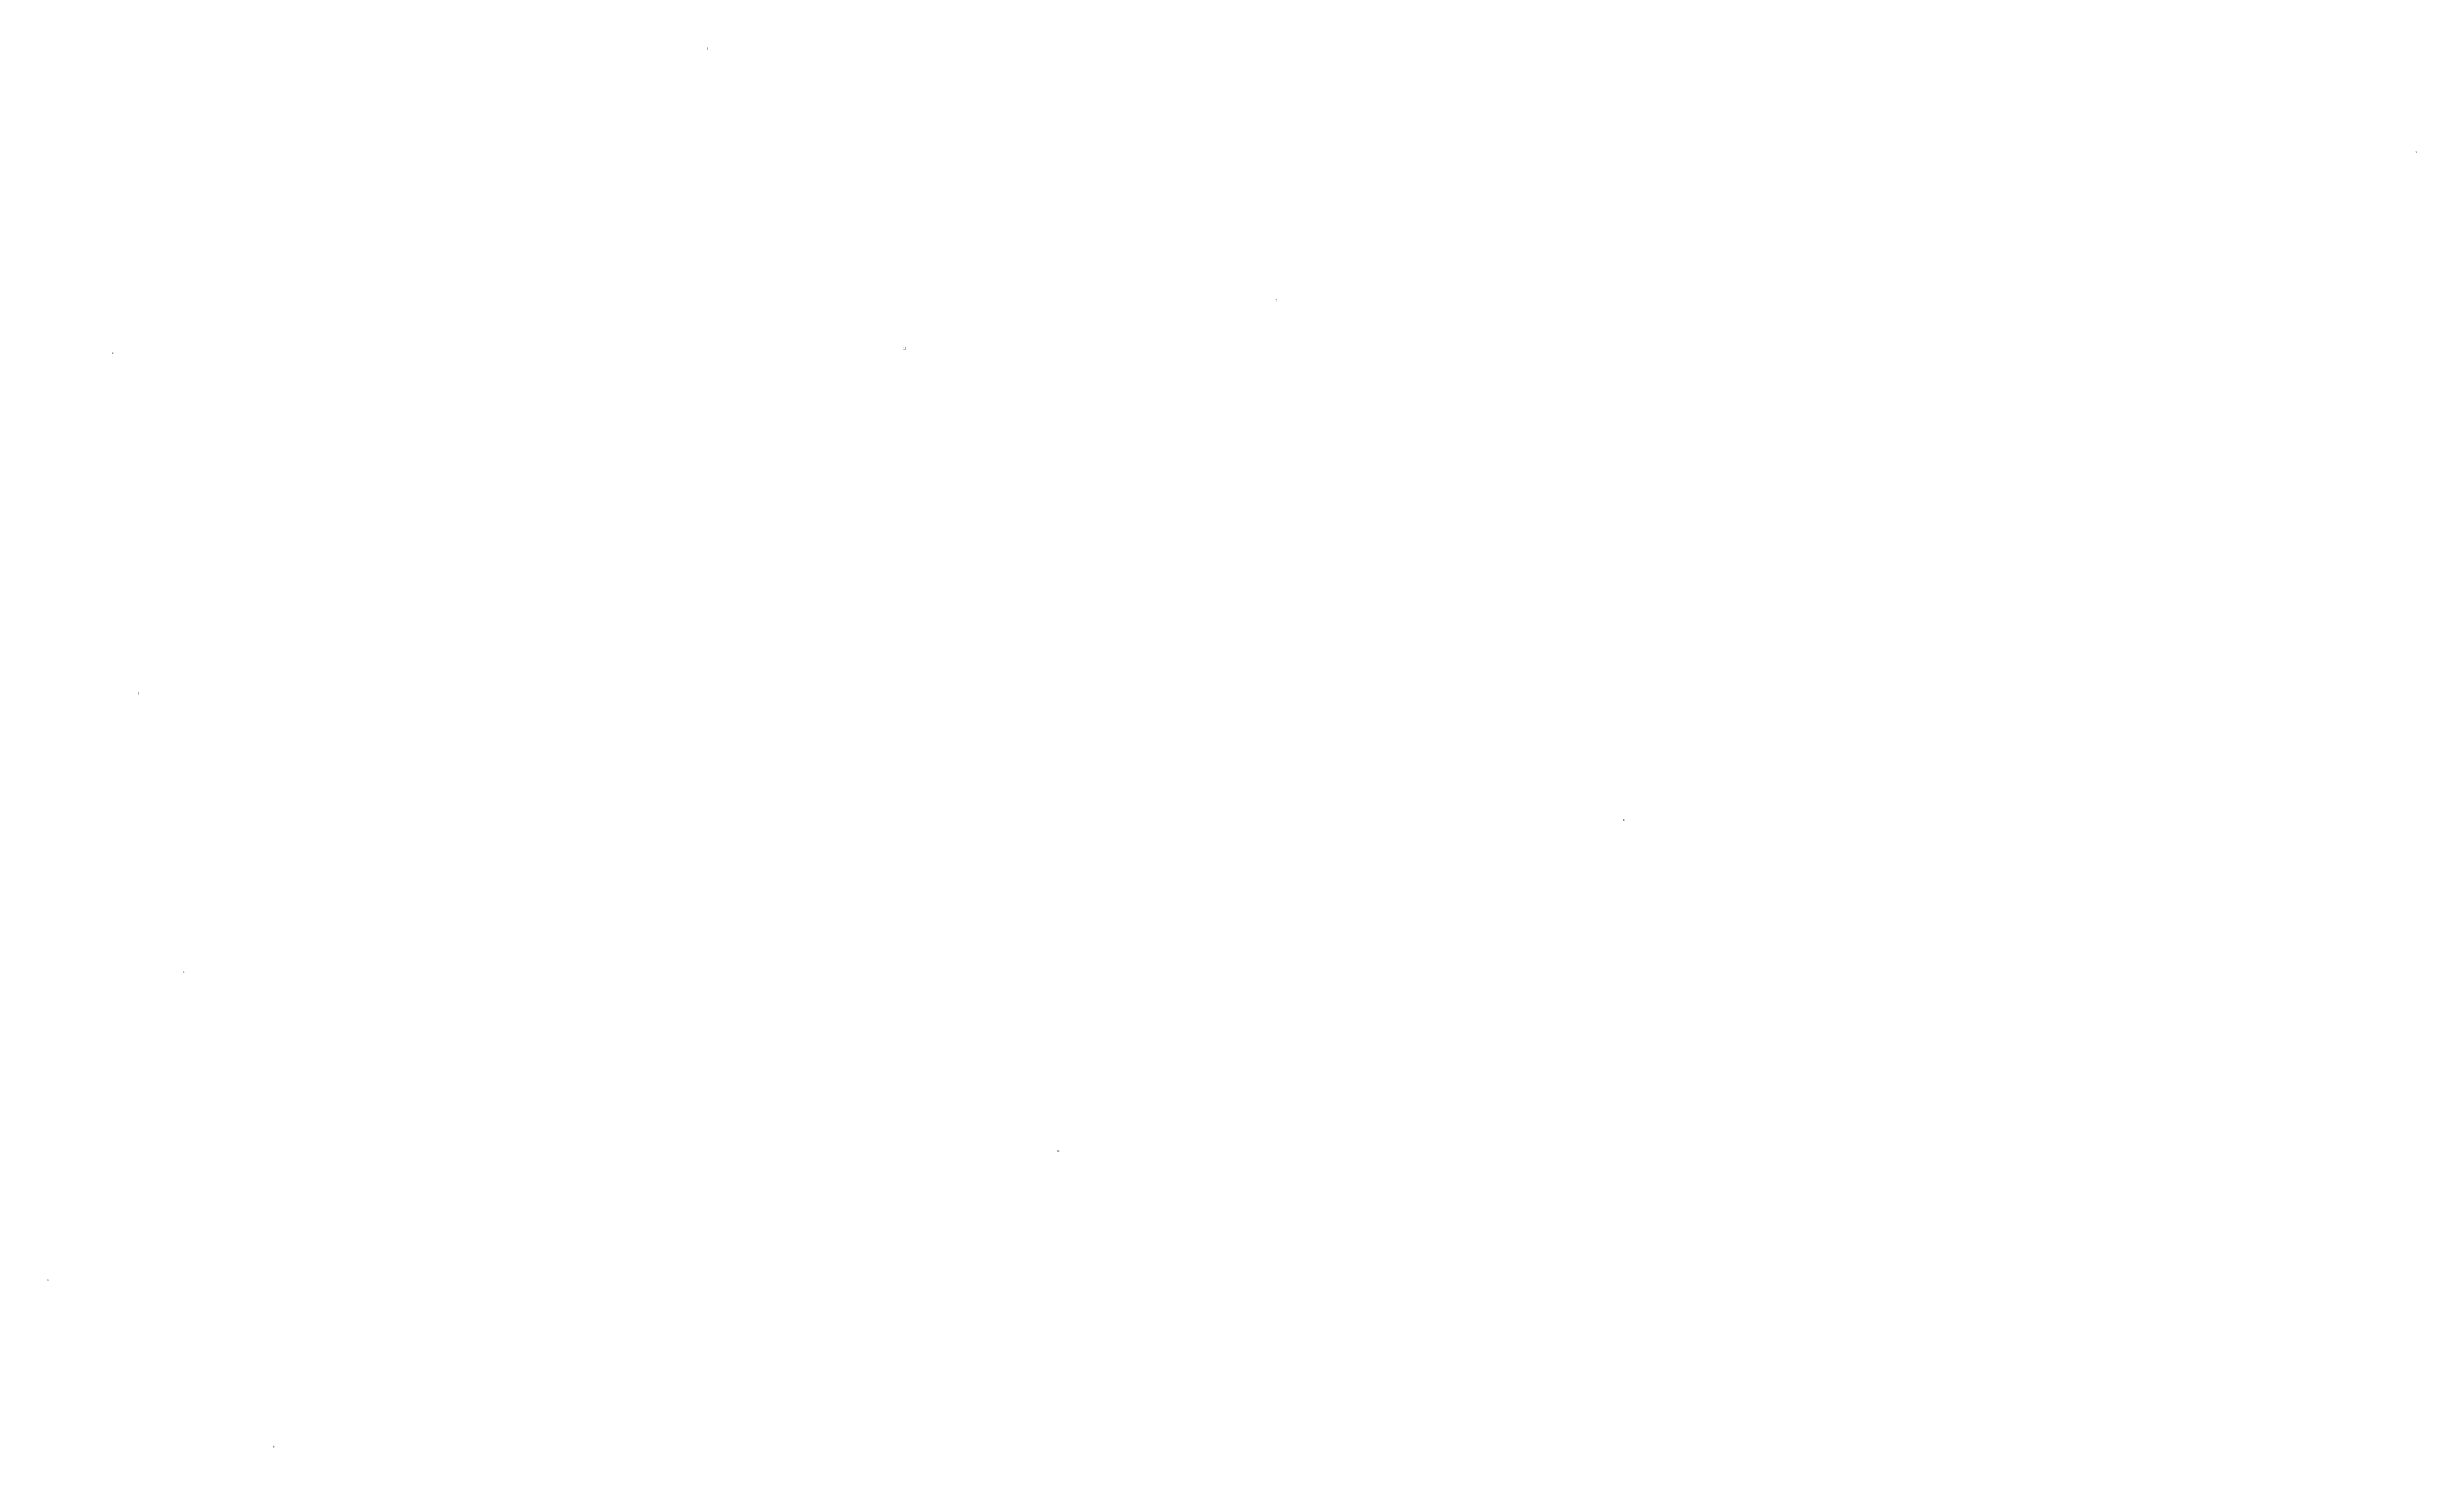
# Model space of a CAD drawing. Extents: x 547551 to 549924, y 1844654 to 1848749.
# Drawn here: x 547587 to 549924, y 1847368 to 1848749 of the extents above.
import ezdxf

# ---------------------------------------------------------------- set-up
doc = ezdxf.new("R2010")
doc.units = 0
doc.layers.add('Level 12', color=7, linetype='Continuous')

msp = doc.modelspace()

# ---------------------------------------------------------------- texts
at = {"layer": 'Level 12'}
for s, p in [('1', (548237.6, 1848746.9)), ('1', (548237.6, 1848746.9)), ('9', (549922.7, 1848644.4)), ('9', (549922.7, 1848644.4)), ('7', (548798.7, 1848498.1)), ('7', (548798.7, 1848498.1)), ('2', (547651, 1848446.5)), ('2', (547651, 1848446.5)), ('11', (548431.4, 1848451.1)), ('11', (548431.4, 1848451.1)), ('3', (547676.5, 1848110.6)), ('3', (547676.5, 1848110.6)), ('8', (549141.2, 1847986)), ('8', (549141.2, 1847986)), ('4', (547721.1, 1847836.3)), ('4', (547721.1, 1847836.3)), ('10', (548582.8, 1847659.5)), ('10', (548582.8, 1847659.5)), ('5', (547587.2, 1847532.7)), ('5', (547587.2, 1847532.7)), ('6', (547810, 1847368.1)), ('6', (547810, 1847368.1))]:
    msp.add_text(s, height=1.8, dxfattribs=at).set_placement(p)

doc.saveas('drawing.dxf')
